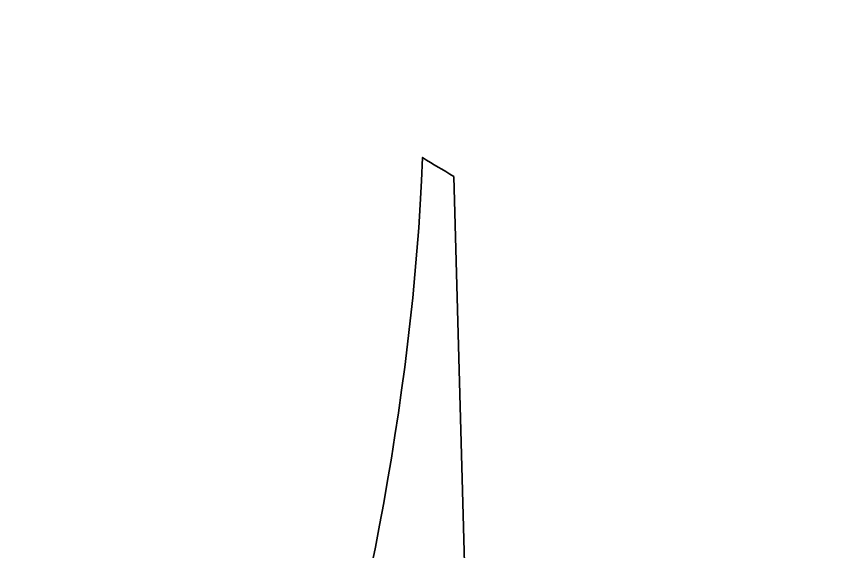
# Model space of a CAD drawing. Header units: inches. Extents: x -3.5 to 26.9, y -12.5 to 13.2.
# Drawn here: x 15.9832 to 16.078, y -8.7263 to -8.6644 of the extents above; entities that cross this region are included whole.
import ezdxf

# ---------------------------------------------------------------- set-up
doc = ezdxf.new("R2010")
doc.units = ezdxf.units.IN
doc.header["$MEASUREMENT"] = 0
doc.layers.add('Bouquet Lantern - Floral Panels', color=7, linetype='Continuous', lineweight=0)

msp = doc.modelspace()

# ---------------------------------------------------------------- linework, layer by layer
at = {"layer": 'Bouquet Lantern - Floral Panels', "color": 250, "lineweight": 35, "true_color": 0x231f20}
for points, knots in [([(17.637846, -7.693647), (17.62979, -7.669758), (17.605485, -7.648785), (17.587151, -7.648785), (17.587151, -7.648785), (17.242151, -7.648785), (17.242151, -7.648785), (17.225902, -7.648785), (17.234374, -7.619063), (17.249651, -7.619063), (17.249651, -7.619063), (17.50229, -7.619063), (17.50229, -7.619063), (17.535068, -7.619063), (17.56854, -7.567674), (17.548402, -7.511563), (17.435624, -7.196424), (17.057985, -6.772674), (16.762013, -6.772674), (16.762013, -6.772674), (16.506318, -6.772674), (16.506318, -6.772674), (16.213402, -6.772674), (15.85229, -7.155313), (15.723679, -7.511563), (15.706735, -7.558508), (15.742985, -7.619063), (15.773957, -7.619063), (15.773957, -7.619063), (16.003818, -7.619063), (16.003818, -7.619063), (16.019374, -7.619063), (16.026874, -7.648785), (16.010485, -7.648785), (16.010485, -7.648785), (15.685624, -7.648785), (15.685624, -7.648785), (15.663679, -7.648785), (15.640346, -7.666286), (15.632568, -7.686841), (15.492568, -8.056285), (15.272152, -8.761147), (15.272152, -9.430035), (15.272152, -10.43198), (15.492568, -11.282396), (15.71229, -11.873229), (15.725207, -11.907534), (15.751318, -11.940174), (15.780068, -11.940174), (15.780068, -11.940174), (16.019929, -11.940174), (16.019929, -11.940174), (16.070346, -11.940174), (16.071457, -11.973229), (16.056596, -11.973229), (16.056596, -11.973229), (15.83729, -11.973229), (15.83729, -11.973229), (15.793124, -11.973229), (15.766735, -12.036424), (15.790902, -12.084062), (15.88229, -12.262951), (15.977429, -12.526562), (16.118124, -12.523368), (16.118124, -12.523368), (17.117707, -12.523368), (17.117707, -12.523368), (17.271457, -12.52434), (17.371041, -12.266284), (17.460207, -12.081979), (17.483124, -12.034618), (17.45618, -11.973228), (17.412846, -11.973228), (17.412846, -11.973228), (17.192846, -11.973228), (17.192846, -11.973228), (17.175346, -11.973228), (17.178402, -11.940173), (17.228541, -11.940173), (17.228541, -11.940173), (17.469235, -11.940173), (17.469235, -11.940173), (17.503402, -11.940173), (17.534374, -11.901978), (17.548124, -11.859756), (17.794652, -11.162256), (18.012013, -10.441145), (18.012013, -9.430034), (18.012013, -8.672812), (17.763402, -8.0667), (17.637846, -7.693645), (17.637846, -7.693645), (17.637846, -7.693645), (17.637846, -7.693645), (17.637846, -7.693645), (17.637846, -7.693647), (17.637846, -7.693647)], [0, 0, 0, 0, 1, 1, 1, 2, 2, 2, 3, 3, 3, 4, 4, 4, 5, 5, 5, 6, 6, 6, 7, 7, 7, 8, 8, 8, 9, 9, 9, 10, 10, 10, 11, 11, 11, 12, 12, 12, 13, 13, 13, 14, 14, 14, 15, 15, 15, 16, 16, 16, 17, 17, 17, 18, 18, 18, 19, 19, 19, 20, 20, 20, 21, 21, 21, 22, 22, 22, 23, 23, 23, 24, 24, 24, 25, 25, 25, 26, 26, 26, 27, 27, 27, 28, 28, 28, 29, 29, 29, 30, 30, 30, 31, 31, 31, 32, 32, 32, 32]), ([(16.020762, -8.585453), (16.002012, -8.544619), (16.025762, -8.493786), (16.07104, -8.481425), (16.11104, -8.468647), (16.188957, -8.521564), (16.188124, -8.521841), (16.188124, -8.521841), (16.197846, -8.435314), (16.23604, -8.405591), (16.271318, -8.378925), (16.32479, -8.397536), (16.343123, -8.437397), (16.373401, -8.53323), (16.298957, -8.635035), (16.277012, -8.715591), (16.211179, -8.68323), (16.060207, -8.659619), (16.020762, -8.585453), (16.020762, -8.585453), (16.020762, -8.585453), (16.020762, -8.585453), (16.020762, -8.585453), (16.020762, -8.585453), (16.020762, -8.585453)], [0, 0, 0, 0, 1, 1, 1, 2, 2, 2, 3, 3, 3, 4, 4, 4, 5, 5, 5, 6, 6, 6, 7, 7, 7, 8, 8, 8, 8]), ([(15.612429, -8.84323), (15.634096, -8.868508), (15.665346, -8.889481), (15.707151, -8.901703), (15.707151, -8.901703), (15.707151, -8.901703), (15.707151, -8.901703), (15.96104, -8.996286), (15.91979, -9.01462), (16.015901, -8.761425), (16.022846, -8.738231), (16.029096, -8.709759), (16.030207, -8.680731), (16.031457, -8.681564), (16.032568, -8.68212), (16.033818, -8.682953), (16.033818, -8.682953), (16.051735, -9.331842), (16.051735, -9.331842), (15.985485, -9.378926), (15.921874, -9.426286), (15.862429, -9.472676), (15.859096, -9.384065), (15.862429, -9.16962), (15.864929, -9.029482), (15.865346, -9.005454), (15.831735, -8.999343), (15.823679, -9.021982), (15.823679, -9.021982), (15.807846, -9.066288), (15.787151, -9.104482), (15.767568, -9.140593), (15.692151, -9.260593), (15.612012, -9.310454), (15.58729, -9.325871), (15.574512, -9.311705), (15.56354, -9.295871), (15.572012, -9.134899), (15.58979, -8.982954), (15.612429, -8.84351), (15.612429, -8.84351), (15.612429, -8.843232), (15.612429, -8.843232), (15.612429, -8.843232), (15.612429, -8.843232), (15.612429, -8.843232), (15.612429, -8.843232), (15.612429, -8.84323), (15.612429, -8.84323)], [0, 0, 0, 0, 1, 1, 1, 2, 2, 2, 3, 3, 3, 4, 4, 4, 5, 5, 5, 6, 6, 6, 7, 7, 7, 8, 8, 8, 9, 9, 9, 10, 10, 10, 11, 11, 11, 12, 12, 12, 13, 13, 13, 14, 14, 14, 15, 15, 15, 16, 16, 16, 16])]:
    msp.add_open_spline(points, degree=3, knots=knots, dxfattribs=at)

doc.saveas('drawing.dxf')
